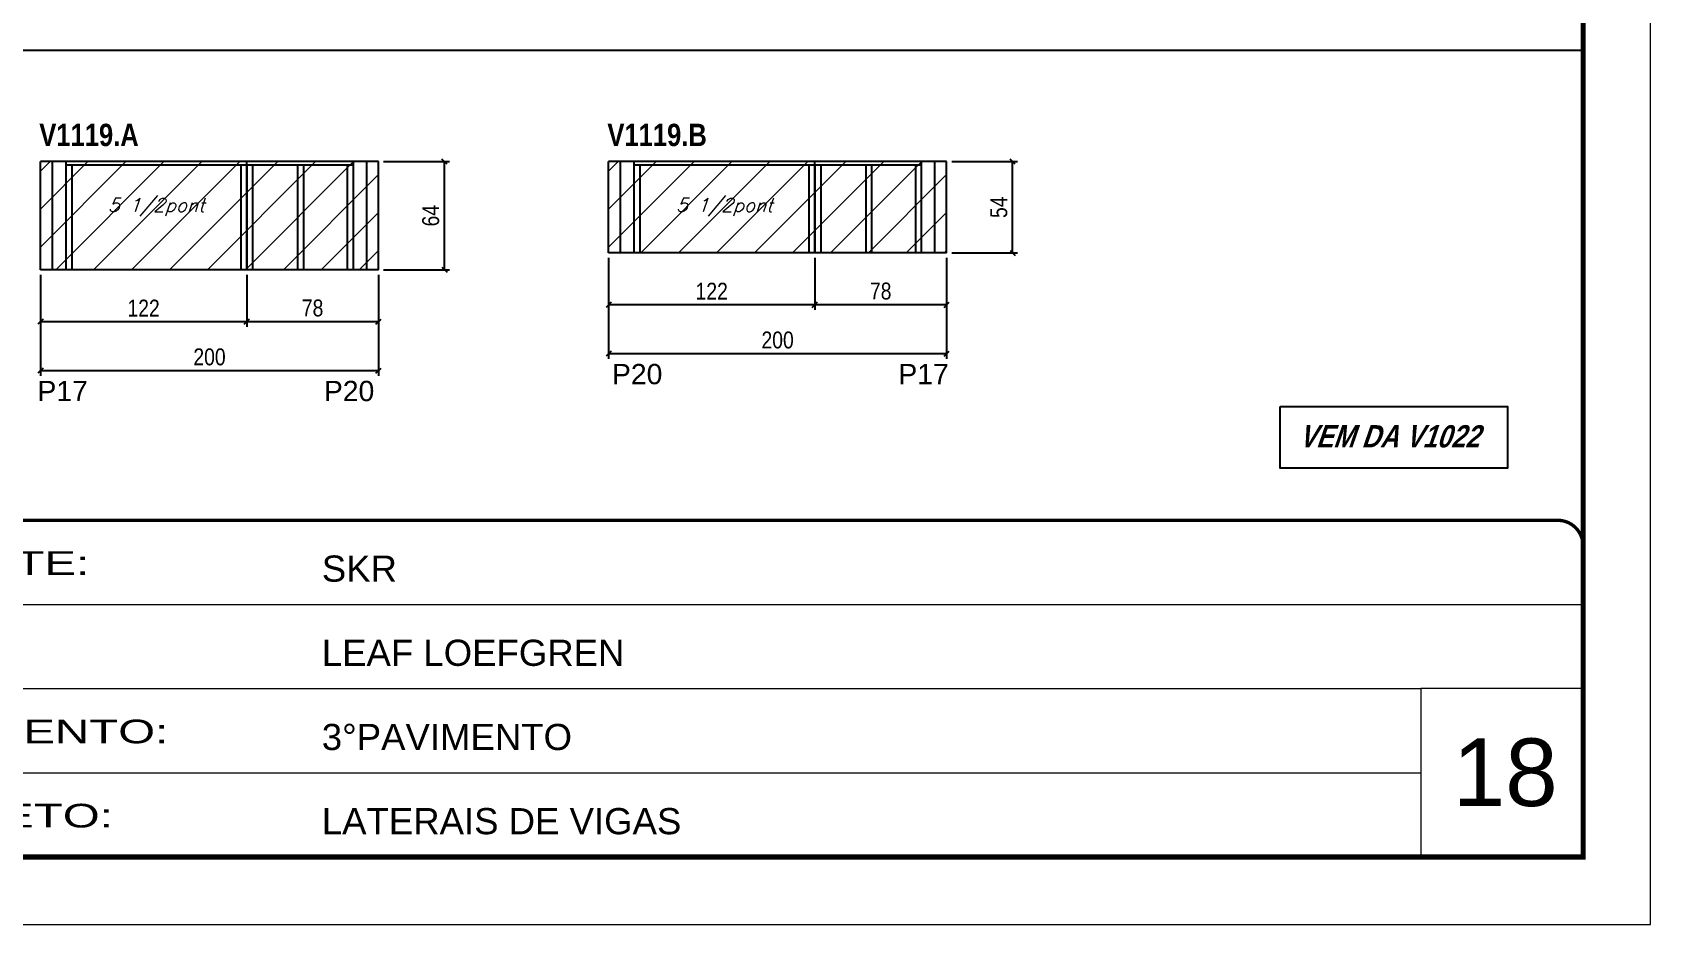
# Model space of a CAD drawing. Extents: x 3309 to 9563, y -2522 to 14608.
# Drawn here: x 5435 to 6393, y 8964 to 9492 of the extents above; entities that cross this region are included whole.
import ezdxf

# ---------------------------------------------------------------- set-up
doc = ezdxf.new("R2010")
doc.units = 0
doc.linetypes.add('CONTINUO', pattern=[0])
doc.linetypes.add('DASHED', pattern=[0.75, 0.5, -0.25])
for name, color, linetype in [('5', 5, 'Continuous'), ('COTA', 241, 'Continuous'), ('NOMENCLATURA', 7, 'Continuous'), ('Painéis', 200, 'Continuous'), ('SARR_2.2x7', 40, 'Continuous'), ('SARR_3.5x7', 81, 'Continuous'), ('texto', 7, 'Continuous')]:
    doc.layers.add(name, color=color, linetype=linetype)
for name, color, linetype, lineweight in [('CARIMBO', 255, 'Continuous', 9), ('Folhas', 255, 'Continuous', 9), ('Hachura', 251, 'Continuous', 9), ('SARRAFO DE PRESSAO', 251, 'DASHED', 9)]:
    doc.layers.add(name, color=color, linetype=linetype, lineweight=lineweight)
doc.styles.add('ARIAL', font='arial.ttf')
doc.styles.add('COTA TECNICA', font='techl___.ttf', dxfattribs={"height": 10})
doc.styles.add('Romans', font='romans.shx')
doc.styles.get("Standard").update_dxf_attribs({"font": 'arial.ttf'})
doc.styles.add('TECNICA', font='techb___.ttf', dxfattribs={"height": 10})
doc.styles.add('Tecnologia', font='')
doc.styles.get('Tecnologia').set_extended_font_data('Forgotten Futurist')
doc.dimstyles.new('PAINEL', dxfattribs={"dimtxt": 10, "dimasz": 3, "dimexe": 3, "dimexo": 3, "dimgap": 3, "dimtad": 1, "dimdec": 1, "dimzin": 12, "dimdsep": 46, "dimtxsty": 'COTA TECNICA', "dimblk1": 'OBLIQUE', "dimblk2": 'OBLIQUE', "dimsah": 1, "dimcen": 0.9, "dimclrd": 4, "dimclre": 4, "dimclrt": 240, "dimadec": 1, "dimazin": 3, "dimtfac": 1, "dimtdec": 1, "dimtmove": 0, "dimatfit": 3, "dimfxl": 1, "dimtolj": 1, "dimtzin": 12, "dimarcsym": 0})

# ---------------------------------------------------------------- blocks, each defined once
blk = doc.blocks.new('9999999999')
at = {"color": 30, "linetype": 'CONTINUO'}
for p, q in [((98564.56, 34379.64), (99583.98, 34379.64)), ((98564.56, 34329.83), (99487.98, 34329.83)), ((99583.98, 34329.83), (99487.98, 34329.83)), ((99487.98, 34329.83), (99487.98, 34230.21)), ((98564.56, 34280.02), (99487.98, 34280.02))]:
    blk.add_line(p, q, dxfattribs=at)
at = {"color": 30, "linetype": 'CONTINUO', "const_width": 2}
blk.add_lwpolyline([(99583.98, 34230.21), (99583.98, 34414.45, 0.414214), (99568.98, 34429.45), (98228.98, 34429.45, 0.414214), (98213.98, 34414.45), (98213.98, 34245.21, 0.414214), (98228.98, 34230.21), (99583.98, 34230.21)], format="xyb", dxfattribs=at)
at = {"layer": 'Folhas'}
blk.add_lwpolyline([(98138.98, 34190.21), (99623.98, 34190.21), (99623.98, 35240.21), (98138.98, 35240.21)], close=True, dxfattribs=at)
at = {"layer": 'Folhas', "color": 30, "const_width": 3}
blk.add_lwpolyline([(98213.98, 34230.21), (99583.98, 34230.21), (99583.98, 35200.21), (98213.98, 35200.21)], close=True, dxfattribs=at)
at = {"color": 7, "linetype": 'Continuous', "ltscale": 5, "style": 'ARIAL'}
for s, height, p in [('SKR', 15.483, (98837.68, 34393.13)), ('LEAF LOEFGREN', 15.4829, (98837.68, 34343.32)), ('3°PAVIMENTO', 15.4829, (98837.68, 34293.51)), ('LATERAIS DE VIGAS', 15.4829, (98837.68, 34243.7))]:
    blk.add_text(s, height=height, dxfattribs=at).set_placement(p)
at = {"layer": 'Folhas', "color": 7, "style": 'Tecnologia', "width": 1.5}
for s, p in [('CLIENTE:', (98573.65, 34397.17)), ('PAVIMENTO:', (98573.65, 34297.5)), ('PROJETO:', (98573.65, 34247.69))]:
    blk.add_text(s, height=14, dxfattribs=at).set_placement(p)
blk = doc.blocks.new('_Oblique')
at = {"color": 0, "linetype": 'ByBlock', "lineweight": -2}
blk.add_line((-0.5, -0.5), (0.5, 0.5), dxfattribs=at)
blk = doc.blocks.new('*D590')
at = {"layer": 'COTA', "color": 4, "linetype": 'ByBlock', "lineweight": -2, "transparency": 16777216}
for p, q in [((5562.12, 9348.03), (5562.12, 9317.29)), ((5640.12, 9348.03), (5640.12, 9317.29)), ((5640.12, 9320.29), (5562.12, 9320.29))]:
    blk.add_line(p, q, dxfattribs=at)
at = {"layer": 'Defpoints', "color": 0, "linetype": 'ByBlock', "transparency": 16777216}
for p in [(5562.12, 9351.03), (5640.12, 9351.03), (5562.12, 9320.29)]:
    blk.add_point(p, dxfattribs=at)
at = {"layer": 'COTA', "color": 4, "linetype": 'ByBlock', "lineweight": -2, "transparency": 16777216, "xscale": 3, "yscale": 3, "zscale": 3, "rotation": 180}
blk.add_blockref('_Oblique', (5562.12, 9320.29), dxfattribs=at)
at = {"layer": 'COTA', "color": 4, "linetype": 'ByBlock', "lineweight": -2, "transparency": 16777216, "xscale": 3, "yscale": 3, "zscale": 3}
blk.add_blockref('_Oblique', (5640.12, 9320.29), dxfattribs=at)
at = {"layer": 'COTA', "color": 240, "linetype": 'ByBlock', "transparency": 16777216, "insert": (5601.12, 9328.39), "char_height": 10, "attachment_point": 5, "style": 'COTA TECNICA'}
blk.add_mtext('\\A1;78', dxfattribs=at)
blk = doc.blocks.new('*D591')
at = {"layer": 'COTA', "color": 4, "linetype": 'ByBlock', "lineweight": -2, "transparency": 16777216}
for p, q in [((5440.12, 9348.03), (5440.12, 9317.29)), ((5562.12, 9348.03), (5562.12, 9317.29)), ((5562.12, 9320.29), (5440.12, 9320.29))]:
    blk.add_line(p, q, dxfattribs=at)
at = {"layer": 'Defpoints', "color": 0, "linetype": 'ByBlock', "transparency": 16777216}
for p in [(5440.12, 9351.03), (5562.12, 9351.03), (5440.12, 9320.29)]:
    blk.add_point(p, dxfattribs=at)
at = {"layer": 'COTA', "color": 4, "linetype": 'ByBlock', "lineweight": -2, "transparency": 16777216, "xscale": 3, "yscale": 3, "zscale": 3, "rotation": 180}
blk.add_blockref('_Oblique', (5440.12, 9320.29), dxfattribs=at)
at = {"layer": 'COTA', "color": 4, "linetype": 'ByBlock', "lineweight": -2, "transparency": 16777216, "xscale": 3, "yscale": 3, "zscale": 3}
blk.add_blockref('_Oblique', (5562.12, 9320.29), dxfattribs=at)
at = {"layer": 'COTA', "color": 240, "linetype": 'ByBlock', "transparency": 16777216, "insert": (5501.12, 9328.35), "char_height": 10, "attachment_point": 5, "style": 'COTA TECNICA'}
blk.add_mtext('\\A1;122', dxfattribs=at)
blk = doc.blocks.new('*D612')
at = {"layer": 'COTA', "color": 4, "linetype": 'ByBlock', "lineweight": -2, "transparency": 16777216}
for p, q in [((5440.12, 9348.03), (5440.12, 9288.33)), ((5640.12, 9348.03), (5640.12, 9288.33)), ((5640.12, 9291.33), (5440.12, 9291.33))]:
    blk.add_line(p, q, dxfattribs=at)
at = {"layer": 'Defpoints', "color": 0, "linetype": 'ByBlock', "transparency": 16777216}
for p in [(5440.12, 9351.03), (5640.12, 9351.03), (5440.12, 9291.33)]:
    blk.add_point(p, dxfattribs=at)
at = {"layer": 'COTA', "color": 4, "linetype": 'ByBlock', "lineweight": -2, "transparency": 16777216, "xscale": 3, "yscale": 3, "zscale": 3, "rotation": 180}
blk.add_blockref('_Oblique', (5440.12, 9291.33), dxfattribs=at)
at = {"layer": 'COTA', "color": 4, "linetype": 'ByBlock', "lineweight": -2, "transparency": 16777216, "xscale": 3, "yscale": 3, "zscale": 3}
blk.add_blockref('_Oblique', (5640.12, 9291.33), dxfattribs=at)
at = {"layer": 'COTA', "color": 240, "linetype": 'ByBlock', "transparency": 16777216, "insert": (5540.12, 9299.43), "char_height": 10, "attachment_point": 5, "style": 'COTA TECNICA'}
blk.add_mtext('\\A1;200', dxfattribs=at)
blk = doc.blocks.new('*D593')
at = {"layer": 'COTA', "color": 4, "lineweight": -2, "transparency": 16777216}
for p, q in [((5643.12, 9415.03), (5682.16, 9415.03)), ((5679.16, 9351.03), (5679.16, 9415.03)), ((5643.12, 9351.03), (5682.16, 9351.03))]:
    blk.add_line(p, q, dxfattribs=at)
at = {"layer": 'Defpoints', "color": 0, "transparency": 16777216}
for p in [(5640.12, 9415.03), (5679.16, 9415.03), (5640.12, 9351.03)]:
    blk.add_point(p, dxfattribs=at)
at = {"layer": 'COTA', "color": 4, "lineweight": -2, "transparency": 16777216, "xscale": 3, "yscale": 3, "zscale": 3}
for p, rotation in [((5679.16, 9415.03), 90), ((5679.16, 9351.03), 270)]:
    blk.add_blockref('_Oblique', p, dxfattribs=dict(at, rotation=rotation))
at = {"layer": 'COTA', "color": 240, "transparency": 16777216, "insert": (5671.05, 9383.03), "char_height": 10, "attachment_point": 5, "rotation": 90, "style": 'COTA TECNICA'}
blk.add_mtext('\\A1;64', dxfattribs=at)
blk = doc.blocks.new('*D573')
at = {"layer": 'COTA', "color": 4, "linetype": 'ByBlock', "lineweight": -2, "transparency": 16777216}
for p, q in [((5898.28, 9358.03), (5898.28, 9327.29)), ((5976.28, 9358.03), (5976.28, 9327.29)), ((5976.28, 9330.29), (5898.28, 9330.29))]:
    blk.add_line(p, q, dxfattribs=at)
at = {"layer": 'Defpoints', "color": 0, "linetype": 'ByBlock', "transparency": 16777216}
for p in [(5898.28, 9361.03), (5976.28, 9361.03), (5898.28, 9330.29)]:
    blk.add_point(p, dxfattribs=at)
at = {"layer": 'COTA', "color": 4, "linetype": 'ByBlock', "lineweight": -2, "transparency": 16777216, "xscale": 3, "yscale": 3, "zscale": 3, "rotation": 180}
blk.add_blockref('_Oblique', (5898.28, 9330.29), dxfattribs=at)
at = {"layer": 'COTA', "color": 4, "linetype": 'ByBlock', "lineweight": -2, "transparency": 16777216, "xscale": 3, "yscale": 3, "zscale": 3}
blk.add_blockref('_Oblique', (5976.28, 9330.29), dxfattribs=at)
at = {"layer": 'COTA', "color": 240, "linetype": 'ByBlock', "transparency": 16777216, "insert": (5937.28, 9338.39), "char_height": 10, "attachment_point": 5, "style": 'COTA TECNICA'}
blk.add_mtext('\\A1;78', dxfattribs=at)
blk = doc.blocks.new('*D574')
at = {"layer": 'COTA', "color": 4, "linetype": 'ByBlock', "lineweight": -2, "transparency": 16777216}
for p, q in [((5776.28, 9358.03), (5776.28, 9327.29)), ((5898.28, 9358.03), (5898.28, 9327.29)), ((5898.28, 9330.29), (5776.28, 9330.29))]:
    blk.add_line(p, q, dxfattribs=at)
at = {"layer": 'Defpoints', "color": 0, "linetype": 'ByBlock', "transparency": 16777216}
for p in [(5776.28, 9361.03), (5898.28, 9361.03), (5776.28, 9330.29)]:
    blk.add_point(p, dxfattribs=at)
at = {"layer": 'COTA', "color": 4, "linetype": 'ByBlock', "lineweight": -2, "transparency": 16777216, "xscale": 3, "yscale": 3, "zscale": 3, "rotation": 180}
blk.add_blockref('_Oblique', (5776.28, 9330.29), dxfattribs=at)
at = {"layer": 'COTA', "color": 4, "linetype": 'ByBlock', "lineweight": -2, "transparency": 16777216, "xscale": 3, "yscale": 3, "zscale": 3}
blk.add_blockref('_Oblique', (5898.28, 9330.29), dxfattribs=at)
at = {"layer": 'COTA', "color": 240, "linetype": 'ByBlock', "transparency": 16777216, "insert": (5837.28, 9338.35), "char_height": 10, "attachment_point": 5, "style": 'COTA TECNICA'}
blk.add_mtext('\\A1;122', dxfattribs=at)
blk = doc.blocks.new('*D596')
at = {"layer": 'COTA', "color": 4, "linetype": 'ByBlock', "lineweight": -2, "transparency": 16777216}
for p, q in [((5776.28, 9358.03), (5776.28, 9298.33)), ((5976.28, 9358.03), (5976.28, 9298.33)), ((5976.28, 9301.33), (5776.28, 9301.33))]:
    blk.add_line(p, q, dxfattribs=at)
at = {"layer": 'Defpoints', "color": 0, "linetype": 'ByBlock', "transparency": 16777216}
for p in [(5776.28, 9361.03), (5976.28, 9361.03), (5776.28, 9301.33)]:
    blk.add_point(p, dxfattribs=at)
at = {"layer": 'COTA', "color": 4, "linetype": 'ByBlock', "lineweight": -2, "transparency": 16777216, "xscale": 3, "yscale": 3, "zscale": 3, "rotation": 180}
blk.add_blockref('_Oblique', (5776.28, 9301.33), dxfattribs=at)
at = {"layer": 'COTA', "color": 4, "linetype": 'ByBlock', "lineweight": -2, "transparency": 16777216, "xscale": 3, "yscale": 3, "zscale": 3}
blk.add_blockref('_Oblique', (5976.28, 9301.33), dxfattribs=at)
at = {"layer": 'COTA', "color": 240, "linetype": 'ByBlock', "transparency": 16777216, "insert": (5876.28, 9309.43), "char_height": 10, "attachment_point": 5, "style": 'COTA TECNICA'}
blk.add_mtext('\\A1;200', dxfattribs=at)
blk = doc.blocks.new('*D597')
at = {"layer": 'COTA', "color": 4, "lineweight": -2, "transparency": 16777216}
for p, q in [((5979.28, 9415.03), (6018.32, 9415.03)), ((6015.32, 9361.03), (6015.32, 9415.03)), ((5979.28, 9361.03), (6018.32, 9361.03))]:
    blk.add_line(p, q, dxfattribs=at)
at = {"layer": 'Defpoints', "color": 0, "transparency": 16777216}
for p in [(5976.28, 9415.03), (6015.32, 9415.03), (5976.28, 9361.03)]:
    blk.add_point(p, dxfattribs=at)
at = {"layer": 'COTA', "color": 4, "lineweight": -2, "transparency": 16777216, "xscale": 3, "yscale": 3, "zscale": 3}
for p, rotation in [((6015.32, 9415.03), 90), ((6015.32, 9361.03), 270)]:
    blk.add_blockref('_Oblique', p, dxfattribs=dict(at, rotation=rotation))
at = {"layer": 'COTA', "color": 240, "transparency": 16777216, "insert": (6007.21, 9388.03), "char_height": 10, "attachment_point": 5, "rotation": 90, "style": 'COTA TECNICA'}
blk.add_mtext('\\A1;54', dxfattribs=at)

msp = doc.modelspace()

# ---------------------------------------------------------------- hatches: boundary and pattern name
at = {"layer": 'Hachura', "linetype": 'ByBlock'}
h = msp.add_hatch(dxfattribs=at)
h.set_pattern_fill('ANSI31', color=256, scale=5)
h.set_pattern_definition([(45, (1598.5, 0), (-11.22532, 11.22532), [])])
h.paths.add_polyline_path([(5440.12, 9415.03), (5440.12, 9351.03), (5562.12, 9351.03), (5562.12, 9415.03)])
h.paths.add_polyline_path([(5562.12, 9415.03), (5562.12, 9351.03), (5640.12, 9351.03), (5640.12, 9415.03)])
h = msp.add_hatch(dxfattribs=at)
h.set_pattern_fill('ANSI31', color=256, scale=5)
h.set_pattern_definition([(45, (1934.659, 0), (-11.22532, 11.22532), [])])
h.paths.add_polyline_path([(5898.28, 9361.03), (5898.28, 9415.03), (5776.28, 9415.03), (5776.28, 9361.03)])
h.paths.add_polyline_path([(5976.28, 9361.03), (5976.28, 9415.03), (5898.28, 9415.03), (5898.28, 9361.03)])

# ---------------------------------------------------------------- linework, layer by layer
at = {"layer": 'COTA'}
msp.add_line((4982.87, 9481), (6352.87, 9481), dxfattribs=at)
at = {"layer": 'NOMENCLATURA', "elevation": 0}
msp.add_lwpolyline([(6173.58, 9270.05), (6308.12, 9270.05), (6308.12, 9233.59), (6173.58, 9233.59)], close=True, dxfattribs=at)
at = {"layer": 'Painéis', "linetype": 'ByBlock'}
for p, q in [((5640.12, 9415.03), (5440.12, 9415.03)), ((5440.12, 9351.03), (5440.12, 9415.03)), ((5562.12, 9351.03), (5562.12, 9415.03)), ((5640.12, 9351.03), (5640.12, 9415.03)), ((5976.28, 9415.03), (5776.28, 9415.03)), ((5776.28, 9361.03), (5776.28, 9415.03)), ((5898.28, 9361.03), (5898.28, 9415.03)), ((5976.28, 9361.03), (5976.28, 9415.03)), ((5976.28, 9361.03), (5776.28, 9361.03)), ((5640.12, 9351.03), (5440.12, 9351.03))]:
    msp.add_line(p, q, dxfattribs=at)
at = {"layer": 'SARR_2.2x7', "linetype": 'Continuous'}
for p, q in [((5447.12, 9351.03), (5447.12, 9415.03)), ((5633.12, 9351.03), (5633.12, 9415.03)), ((5783.28, 9361.03), (5783.28, 9415.03)), ((5969.28, 9361.03), (5969.28, 9415.03)), ((5562.12, 9412.83), (5455.12, 9412.83)), ((5625.12, 9412.83), (5562.12, 9412.83)), ((5898.28, 9412.83), (5791.28, 9412.83)), ((5961.28, 9412.83), (5898.28, 9412.83))]:
    msp.add_line(p, q, dxfattribs=at)
at = {"layer": 'SARR_3.5x7'}
for p, q in [((5455.12, 9415.03), (5455.12, 9351.03)), ((5625.12, 9415.03), (5625.12, 9351.03)), ((5791.28, 9415.03), (5791.28, 9361.03)), ((5961.28, 9415.03), (5961.28, 9361.03)), ((5458.62, 9412.83), (5458.62, 9351.03)), ((5558.62, 9412.83), (5558.62, 9351.03)), ((5562.12, 9412.83), (5562.12, 9351.03)), ((5565.62, 9412.83), (5565.62, 9351.03)), ((5592.26, 9412.83), (5592.26, 9351.03)), ((5595.76, 9412.83), (5595.76, 9351.03)), ((5621.62, 9412.83), (5621.62, 9351.03)), ((5794.78, 9412.83), (5794.78, 9361.03)), ((5894.78, 9412.83), (5894.78, 9361.03)), ((5898.28, 9412.83), (5898.28, 9361.03)), ((5901.78, 9412.83), (5901.78, 9361.03)), ((5928.42, 9412.83), (5928.42, 9361.03)), ((5931.92, 9412.83), (5931.92, 9361.03)), ((5957.78, 9412.83), (5957.78, 9361.03))]:
    msp.add_line(p, q, dxfattribs=at)

# ---------------------------------------------------------------- block references
at = {"layer": 'SARRAFO DE PRESSAO', "color": 6, "linetype": 'ByBlock'}
msp.add_blockref('9999999999', (-93231.11, -25226.65), dxfattribs=at)

# ---------------------------------------------------------------- texts
at = {"layer": '5', "linetype": 'Continuous'}
for s, rotation, p in [('P20', 359.99996, (5778.27, 9283.31)), ('P17', 359.99996, (5947.72, 9283.31)), ('P17', 0.00004, (5438.32, 9273.31)), ('P20', 0.00004, (5607.81, 9273.31))]:
    msp.add_text(s, height=12, rotation=rotation, dxfattribs=at).set_placement(p)
at = {"layer": 'CARIMBO', "style": 'ARIAL'}
msp.add_text('18', height=40, dxfattribs=at).set_placement((6275.73, 9033.7))
at = {"layer": 'NOMENCLATURA', "style": 'TECNICA'}
for s, p in [('V1119.A', (5439.4, 9424.22)), ('V1119.B', (5775.56, 9424.22))]:
    msp.add_text(s, height=13.2, dxfattribs=at).set_placement(p)
at = {"layer": 'NOMENCLATURA', "insert": (6238.02, 9259.09), "char_height": 13.2, "width": 300.2766, "attachment_point": 2, "style": 'TECNICA'}
msp.add_mtext('{\\Q19;VEM DA V1022}', dxfattribs=at)
at = {"layer": 'texto', "color": 2, "char_height": 8, "attachment_point": 5, "style": 'Romans'}
for insert in [(5508.62, 9388.03), (5844.78, 9388.03)]:
    msp.add_mtext('{\\Q19;\\C256;5 1/2pont}', dxfattribs=dict(at, insert=insert))

# ---------------------------------------------------------------- dimensions: what is measured, and where the dimension line sits
at = {"layer": 'COTA'}
for base, p1, p2, picture, middle in [((5679.16, 9415.03), (5640.12, 9351.03), (5640.12, 9415.03), '*D593', (5671.05, 9383.03)), ((6015.32, 9415.03), (5976.28, 9361.03), (5976.28, 9415.03), '*D597', (6007.21, 9388.03))]:
    dim = msp.add_linear_dim(base=base, p1=p1, p2=p2, angle=90, dimstyle='PAINEL', dxfattribs=at)
    dim.commit()
    dim.dimension.update_dxf_attribs({"geometry": picture, "text_midpoint": middle})
at = {"layer": 'COTA', "linetype": 'ByBlock'}
for base, p1, p2, picture, middle in [((5776.28, 9330.29), (5898.28, 9361.03), (5776.28, 9361.03), '*D574', (5837.28, 9338.35)), ((5440.12, 9320.29), (5562.12, 9351.03), (5440.12, 9351.03), '*D591', (5501.12, 9328.35))]:
    dim = msp.add_linear_dim(base=base, p1=p1, p2=p2, angle=180, dimstyle='PAINEL', override={"dimtmove": 1}, dxfattribs=at)
    dim.commit()
    dim.dimension.update_dxf_attribs({"geometry": picture, "text_midpoint": middle})
for base, p1, p2, picture, middle in [((5776.28, 9301.33), (5976.28, 9361.03), (5776.28, 9361.03), '*D596', (5876.28, 9309.43)), ((5898.28, 9330.29), (5976.28, 9361.03), (5898.28, 9361.03), '*D573', (5937.28, 9338.39)), ((5440.12, 9291.33), (5640.12, 9351.03), (5440.12, 9351.03), '*D612', (5540.12, 9299.43)), ((5562.12, 9320.29), (5640.12, 9351.03), (5562.12, 9351.03), '*D590', (5601.12, 9328.39))]:
    dim = msp.add_linear_dim(base=base, p1=p1, p2=p2, angle=180, dimstyle='PAINEL', dxfattribs=at)
    dim.commit()
    dim.dimension.update_dxf_attribs({"geometry": picture, "text_midpoint": middle})

doc.saveas('drawing.dxf')
